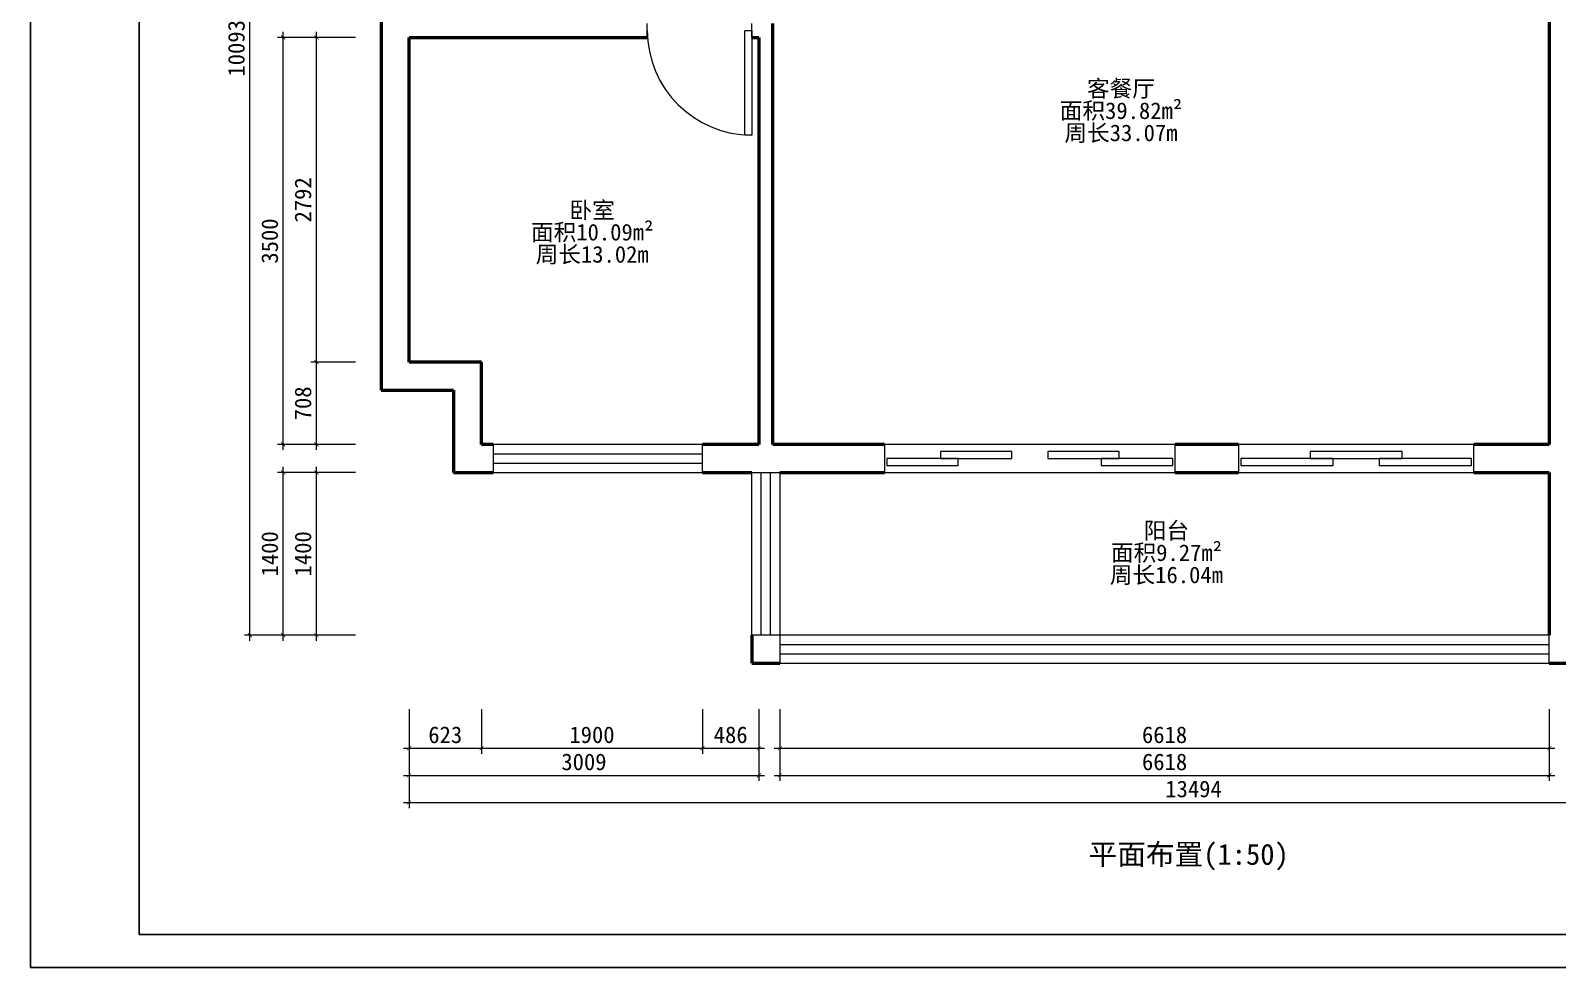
# Model space of a CAD drawing. Header units: millimetres. Extents: x 0 to 67000, y -21025 to -3421.
# Drawn here: x 23000 to 36133, y -21025 to -12968 of the extents above; entities that cross this region are included whole.
import ezdxf

# ---------------------------------------------------------------- set-up
doc = ezdxf.new("R2010")
doc.units = ezdxf.units.MM
doc.layers.get('0').update_dxf_attribs({"lineweight": 13})
for name, color, linetype in [('00图框', 7, 'Continuous'), ('SH-尺寸标注', 32, 'Continuous'), ('图框', 4, 'Continuous')]:
    doc.layers.add(name, color=color, linetype=linetype)
for name, color, linetype, lineweight in [('BS-非承重墙', 7, 'Continuous', 50), ('DS-门窗', 7, 'Continuous', 13), ('SH-文字标注', 2, 'Continuous', 13)]:
    doc.layers.add(name, color=color, linetype=linetype, lineweight=lineweight)
doc.styles.get("Standard").update_dxf_attribs({"font": 'SimSun.ttf'})
doc.styles.add('T_12_2_SimSun', font='', dxfattribs={"height": 225.638169})
doc.styles.add('T_20_SimSun', font='', dxfattribs={"height": 178.571429})
doc.styles.get('T_12_2_SimSun').set_extended_font_data('SimSun')
doc.styles.get('T_20_SimSun').set_extended_font_data('SimSun')
doc.dimstyles.new('D_20_2.35', dxfattribs={"dimtxt": 142.857143, "dimasz": 35.714286, "dimexe": 47.619048, "dimexo": 0, "dimgap": 0, "dimtad": 1, "dimdec": 0, "dimzin": 1, "dimdsep": 46, "dimtxsty": 'Standard', "dimblk": 'ARCHTICK', "dimcen": 0.09, "dimdle": 47.619048, "dimclrd": 252, "dimclre": 252, "dimclrt": 134, "dimadec": 0, "dimazin": 0, "dimtfac": 1, "dimtdec": 4, "dimtix": 1, "dimtmove": 2, "dimatfit": 3, "dimfxl": 335.714273, "dimfxlon": 1, "dimtolj": 1, "dimtzin": 0, "dimlwd": 9, "dimlwe": 9, "dimarcsym": 0})

# ---------------------------------------------------------------- blocks, each defined once
blk = doc.blocks.new('_Frame133990009')
at = {"layer": '00图框', "color": 7, "linetype": 'Continuous', "ltscale": 2, "flags": 128}
for points in [[(-41435, -1581), (565, -1581), (565, -31281), (-41435, -31281), (-41435, -1581)], [(-39567, -30715), (-1, -30715), (-1, -2147), (-39567, -2147), (-39567, -30715)]]:
    blk.add_lwpolyline(points, dxfattribs=at)
blk = doc.blocks.new('LEGEND_67648a39d927c7a930baef3c54e38a72_50dd9289d5ae45199d053af8cd38e6ff')
at = {"layer": 'DS-门窗', "color": 60, "linetype": 'Continuous', "ltscale": 2}
for p, q in [((0, 120), (0, 0)), ((900, 120), (900, 0))]:
    blk.add_line(p, q, dxfattribs=at)
at = {"layer": 'DS-门窗', "color": 60, "linetype": 'Continuous', "ltscale": 2, "flags": 128}
blk.add_lwpolyline([(0, 60), (0, 960), (60, 960), (60, 60), (0, 60)], dxfattribs=at)
at = {"layer": 'DS-门窗', "color": 60, "linetype": 'Continuous', "ltscale": 2}
blk.add_arc((0, 60), 900, 0, 90, dxfattribs=at)
blk = doc.blocks.new('DOOR_acc6905375ffd53cf1e31f5e83cf5ed8_0b95423158d84db897271b12eb6dca6c')
at = {"layer": 'DS-门窗', "color": 60, "linetype": 'Continuous', "ltscale": 2}
for p, q in [((-163.9998, -3357.9998), (-2663.9998, -3357.9998)), ((-2663.9998, -3357.9998), (-2663.9998, -3597.9998)), ((-163.9998, -3597.9998), (-163.9998, -3357.9998)), ((-2028.9998, -3477.9998), (-2643.9998, -3477.9998)), ((-2643.9998, -3477.9998), (-2643.9998, -3537.9998)), ((-2643.9998, -3537.9998), (-2028.9998, -3537.9998)), ((-1567.7498, -3417.9998), (-2182.7498, -3417.9998)), ((-2182.7498, -3417.9998), (-2182.7498, -3477.9998)), ((-2182.7498, -3477.9998), (-1567.7498, -3477.9998)), ((-2028.9998, -3537.9998), (-2028.9998, -3477.9998)), ((-1567.7498, -3477.9998), (-1567.7498, -3417.9998)), ((-645.2498, -3417.9998), (-1260.2498, -3417.9998)), ((-1260.2498, -3417.9998), (-1260.2498, -3477.9998)), ((-1260.2498, -3477.9998), (-645.2498, -3477.9998)), ((-183.9998, -3477.9998), (-798.9998, -3477.9998)), ((-798.9998, -3477.9998), (-798.9998, -3537.9998)), ((-798.9998, -3537.9998), (-183.9998, -3537.9998)), ((-645.2498, -3477.9998), (-645.2498, -3417.9998)), ((-183.9998, -3537.9998), (-183.9998, -3477.9998)), ((-2663.9998, -3597.9998), (-163.9998, -3597.9998))]:
    blk.add_line(p, q, dxfattribs=at)
blk = doc.blocks.new('DOOR_3d5513a56b217097f4e72e7e1c964057_0e7302f3b3de42dcbd4674c8a126d7b2')
at = {"layer": 'DS-门窗', "color": 60, "linetype": 'Continuous', "ltscale": 2}
for p, q in [((2404, -3358), (382, -3358)), ((382, -3358), (382, -3598)), ((2404, -3598), (2404, -3358)), ((1195, -3478), (402, -3478)), ((402, -3478), (402, -3538)), ((402, -3538), (1195, -3538)), ((1789, -3418), (997, -3418)), ((997, -3418), (997, -3478)), ((997, -3478), (1789, -3478)), ((1195, -3538), (1195, -3478)), ((2384, -3478), (1591, -3478)), ((1591, -3478), (1591, -3538)), ((1591, -3538), (2384, -3538)), ((1789, -3478), (1789, -3418)), ((2384, -3538), (2384, -3478)), ((382, -3598), (2404, -3598))]:
    blk.add_line(p, q, dxfattribs=at)
blk = doc.blocks.new('WINDOW_f73aaa421d81a0d24ced11b06a9f54ff_d18b65bd54624575a71e40cacd58e0c7')
at = {"layer": 'DS-门窗', "color": 60, "linetype": 'Continuous', "ltscale": 2}
for p, q in [((3054, -4998), (-3564, -4998)), ((-3564, -4998), (-3564, -5238)), ((-3564, -5078), (3054, -5078)), ((3054, -5238), (3054, -4998)), ((-3564, -5158), (3054, -5158)), ((-3564, -5238), (3054, -5238))]:
    blk.add_line(p, q, dxfattribs=at)
blk = doc.blocks.new('WINDOW_b9969480b67079be11589bbff2d2da8e_e0f840c4466b49bc990c8ccdc1e307e4')
at = {"layer": 'DS-门窗', "color": 60, "linetype": 'Continuous', "ltscale": 2}
for p, q in [((-4230, -3358), (-6030, -3358)), ((-6030, -3358), (-6030, -3598)), ((-4230, -3598), (-4230, -3358)), ((-6030, -3438), (-4230, -3438)), ((-6030, -3518), (-4230, -3518)), ((-6030, -3598), (-4230, -3598))]:
    blk.add_line(p, q, dxfattribs=at)
blk = doc.blocks.new('WINDOW_cacf92c015f3955073eea6c39584fa9b_b5f50a5ff9d647fda2256d60ba827a1b')
at = {"layer": 'DS-门窗', "color": 60, "linetype": 'Continuous', "ltscale": 2}
for p, q in [((-3804, -4998), (-3804, -3598)), ((-3804, -3598), (-3564, -3598)), ((-3724, -4998), (-3724, -3598)), ((-3644, -4998), (-3644, -3598)), ((-3564, -3598), (-3564, -4998)), ((-3564, -4998), (-3804, -4998))]:
    blk.add_line(p, q, dxfattribs=at)
blk = doc.blocks.new('_ArchTick')
at = {"color": 0, "linetype": 'ByBlock', "const_width": 0.15}
blk.add_lwpolyline([(-0.5, -0.5), (0.5, 0.5)], dxfattribs=at)
blk = doc.blocks.new('*D197')
at = {"layer": 'Defpoints', "color": 0}
for p in [(24887, -8075), (25222, -8075), (25222, -18168)]:
    blk.add_point(p, dxfattribs=at)
at = {"layer": 'SH-尺寸标注', "color": 252, "linetype": 'Continuous', "lineweight": 9}
for p, q in [((25222, -8075), (24839, -8075)), ((24887, -18215), (24887, -8027)), ((25222, -18168), (24839, -18168))]:
    blk.add_line(p, q, dxfattribs=at)
at = {"layer": 'SH-尺寸标注', "color": 252, "lineweight": 9, "xscale": 35.71428581050463, "yscale": 35.71428581050463, "zscale": 35.71428581050463}
for p, rotation in [((24887, -8075), 90), ((24887, -18168), 270)]:
    blk.add_blockref('_ArchTick', p, dxfattribs=dict(at, rotation=rotation))
at = {"layer": 'SH-尺寸标注', "color": 134, "insert": (24771, -13121), "char_height": 142.9, "attachment_point": 5, "rotation": 90}
blk.add_mtext('\\A1;10093', dxfattribs=at)
blk = doc.blocks.new('*D194')
at = {"layer": 'Defpoints', "color": 0}
for p in [(26256, -19270), (39750, -19270), (39750, -19606)]:
    blk.add_point(p, dxfattribs=at)
at = {"layer": 'SH-尺寸标注', "color": 252, "linetype": 'Continuous', "lineweight": 9}
for p, q in [((26256, -19270), (26256, -19654)), ((39750, -19270), (39750, -19654)), ((26208, -19606), (39798, -19606))]:
    blk.add_line(p, q, dxfattribs=at)
at = {"layer": 'SH-尺寸标注', "color": 252, "lineweight": 9, "xscale": 35.71428581050463, "yscale": 35.71428581050463, "zscale": 35.71428581050463, "rotation": 180}
blk.add_blockref('_ArchTick', (26256, -19606), dxfattribs=at)
at = {"layer": 'SH-尺寸标注', "color": 252, "lineweight": 9, "xscale": 35.71428581050463, "yscale": 35.71428581050463, "zscale": 35.71428581050463}
blk.add_blockref('_ArchTick', (39750, -19606), dxfattribs=at)
at = {"layer": 'SH-尺寸标注', "color": 134, "insert": (33003, -19491), "char_height": 142.9, "attachment_point": 5}
blk.add_mtext('\\A1;13494', dxfattribs=at)
blk = doc.blocks.new('*D193')
at = {"layer": 'Defpoints', "color": 0}
for p in [(25459, -16768), (25795, -16768), (25795, -18168)]:
    blk.add_point(p, dxfattribs=at)
at = {"layer": 'SH-尺寸标注', "color": 252, "linetype": 'Continuous', "lineweight": 9}
for p, q in [((25795, -16768), (25411, -16768)), ((25459, -18215), (25459, -16720)), ((25795, -18168), (25411, -18168))]:
    blk.add_line(p, q, dxfattribs=at)
at = {"layer": 'SH-尺寸标注', "color": 252, "lineweight": 9, "xscale": 35.71428581050463, "yscale": 35.71428581050463, "zscale": 35.71428581050463}
for p, rotation in [((25459, -16768), 90), ((25459, -18168), 270)]:
    blk.add_blockref('_ArchTick', p, dxfattribs=dict(at, rotation=rotation))
at = {"layer": 'SH-尺寸标注', "color": 134, "insert": (25344, -17468), "char_height": 142.9, "attachment_point": 5, "rotation": 90}
blk.add_mtext('\\A1;1400', dxfattribs=at)
blk = doc.blocks.new('*D192')
at = {"layer": 'Defpoints', "color": 0}
for p in [(25459, -15820), (25795, -15820), (25795, -16528)]:
    blk.add_point(p, dxfattribs=at)
at = {"layer": 'SH-尺寸标注', "color": 252, "linetype": 'Continuous', "lineweight": 9}
for p, q in [((25795, -15820), (25411, -15820)), ((25459, -16575), (25459, -15772)), ((25795, -16528), (25411, -16528))]:
    blk.add_line(p, q, dxfattribs=at)
at = {"layer": 'SH-尺寸标注', "color": 252, "lineweight": 9, "xscale": 35.71428581050463, "yscale": 35.71428581050463, "zscale": 35.71428581050463}
for p, rotation in [((25459, -15820), 90), ((25459, -16528), 270)]:
    blk.add_blockref('_ArchTick', p, dxfattribs=dict(at, rotation=rotation))
at = {"layer": 'SH-尺寸标注', "color": 134, "insert": (25344, -16174), "char_height": 142.9, "attachment_point": 5, "rotation": 90}
blk.add_mtext('\\A1;708', dxfattribs=at)
blk = doc.blocks.new('*D191')
at = {"layer": 'Defpoints', "color": 0}
for p in [(25459, -13028), (25795, -13028), (25795, -15820)]:
    blk.add_point(p, dxfattribs=at)
at = {"layer": 'SH-尺寸标注', "color": 252, "linetype": 'Continuous', "lineweight": 9}
for p, q in [((25459, -15867), (25459, -12980)), ((25795, -13028), (25411, -13028)), ((25795, -15820), (25411, -15820))]:
    blk.add_line(p, q, dxfattribs=at)
at = {"layer": 'SH-尺寸标注', "color": 252, "lineweight": 9, "xscale": 35.71428581050463, "yscale": 35.71428581050463, "zscale": 35.71428581050463}
for p, rotation in [((25459, -13028), 90), ((25459, -15820), 270)]:
    blk.add_blockref('_ArchTick', p, dxfattribs=dict(at, rotation=rotation))
at = {"layer": 'SH-尺寸标注', "color": 134, "insert": (25344, -14424), "char_height": 142.9, "attachment_point": 5, "rotation": 90}
blk.add_mtext('\\A1;2792', dxfattribs=at)
blk = doc.blocks.new('*D184')
at = {"layer": 'Defpoints', "color": 0}
for p in [(26256, -18804), (26879, -18804), (26879, -19140)]:
    blk.add_point(p, dxfattribs=at)
at = {"layer": 'SH-尺寸标注', "color": 252, "linetype": 'Continuous', "lineweight": 9}
for p, q in [((26256, -18804), (26256, -19188)), ((26879, -18804), (26879, -19188)), ((26208, -19140), (26927, -19140))]:
    blk.add_line(p, q, dxfattribs=at)
at = {"layer": 'SH-尺寸标注', "color": 252, "lineweight": 9, "xscale": 35.71428581050463, "yscale": 35.71428581050463, "zscale": 35.71428581050463, "rotation": 180}
blk.add_blockref('_ArchTick', (26256, -19140), dxfattribs=at)
at = {"layer": 'SH-尺寸标注', "color": 252, "lineweight": 9, "xscale": 35.71428581050463, "yscale": 35.71428581050463, "zscale": 35.71428581050463}
blk.add_blockref('_ArchTick', (26879, -19140), dxfattribs=at)
at = {"layer": 'SH-尺寸标注', "color": 134, "insert": (26567, -19025), "char_height": 142.9, "attachment_point": 5}
blk.add_mtext('\\A1;623', dxfattribs=at)
blk = doc.blocks.new('*D183')
at = {"layer": 'Defpoints', "color": 0}
for p in [(26879, -18804), (28779, -18804), (28779, -19140)]:
    blk.add_point(p, dxfattribs=at)
at = {"layer": 'SH-尺寸标注', "color": 252, "linetype": 'Continuous', "lineweight": 9}
for p, q in [((26879, -18804), (26879, -19188)), ((28779, -18804), (28779, -19188)), ((26831, -19140), (28827, -19140))]:
    blk.add_line(p, q, dxfattribs=at)
at = {"layer": 'SH-尺寸标注', "color": 252, "lineweight": 9, "xscale": 35.71428581050463, "yscale": 35.71428581050463, "zscale": 35.71428581050463, "rotation": 180}
blk.add_blockref('_ArchTick', (26879, -19140), dxfattribs=at)
at = {"layer": 'SH-尺寸标注', "color": 252, "lineweight": 9, "xscale": 35.71428581050463, "yscale": 35.71428581050463, "zscale": 35.71428581050463}
blk.add_blockref('_ArchTick', (28779, -19140), dxfattribs=at)
at = {"layer": 'SH-尺寸标注', "color": 134, "insert": (27829, -19025), "char_height": 142.9, "attachment_point": 5}
blk.add_mtext('\\A1;1900', dxfattribs=at)
blk = doc.blocks.new('*D182')
at = {"layer": 'Defpoints', "color": 0}
for p in [(28779, -18804), (29265, -18804), (29265, -19140)]:
    blk.add_point(p, dxfattribs=at)
at = {"layer": 'SH-尺寸标注', "color": 252, "linetype": 'Continuous', "lineweight": 9}
for p, q in [((28779, -18804), (28779, -19188)), ((29265, -18804), (29265, -19188)), ((28731, -19140), (29313, -19140))]:
    blk.add_line(p, q, dxfattribs=at)
at = {"layer": 'SH-尺寸标注', "color": 252, "lineweight": 9, "xscale": 35.71428581050463, "yscale": 35.71428581050463, "zscale": 35.71428581050463, "rotation": 180}
blk.add_blockref('_ArchTick', (28779, -19140), dxfattribs=at)
at = {"layer": 'SH-尺寸标注', "color": 252, "lineweight": 9, "xscale": 35.71428581050463, "yscale": 35.71428581050463, "zscale": 35.71428581050463}
blk.add_blockref('_ArchTick', (29265, -19140), dxfattribs=at)
at = {"layer": 'SH-尺寸标注', "color": 134, "insert": (29022, -19025), "char_height": 142.9, "attachment_point": 5}
blk.add_mtext('\\A1;486', dxfattribs=at)
blk = doc.blocks.new('*D181')
at = {"layer": 'Defpoints', "color": 0}
for p in [(29445, -18804), (36063, -18804), (36063, -19140)]:
    blk.add_point(p, dxfattribs=at)
at = {"layer": 'SH-尺寸标注', "color": 252, "linetype": 'Continuous', "lineweight": 9}
for p, q in [((29445, -18804), (29445, -19188)), ((36063, -18804), (36063, -19188)), ((29397, -19140), (36111, -19140))]:
    blk.add_line(p, q, dxfattribs=at)
at = {"layer": 'SH-尺寸标注', "color": 252, "lineweight": 9, "xscale": 35.71428581050463, "yscale": 35.71428581050463, "zscale": 35.71428581050463, "rotation": 180}
blk.add_blockref('_ArchTick', (29445, -19140), dxfattribs=at)
at = {"layer": 'SH-尺寸标注', "color": 252, "lineweight": 9, "xscale": 35.71428581050463, "yscale": 35.71428581050463, "zscale": 35.71428581050463}
blk.add_blockref('_ArchTick', (36063, -19140), dxfattribs=at)
at = {"layer": 'SH-尺寸标注', "color": 134, "insert": (32754, -19025), "char_height": 142.9, "attachment_point": 5}
blk.add_mtext('\\A1;6618', dxfattribs=at)
blk = doc.blocks.new('*D158')
at = {"layer": 'Defpoints', "color": 0}
for p in [(25173, -16768), (25509, -16768), (25509, -18168)]:
    blk.add_point(p, dxfattribs=at)
at = {"layer": 'SH-尺寸标注', "color": 252, "linetype": 'Continuous', "lineweight": 9}
for p, q in [((25509, -16768), (25125, -16768)), ((25173, -18215), (25173, -16720)), ((25509, -18168), (25125, -18168))]:
    blk.add_line(p, q, dxfattribs=at)
at = {"layer": 'SH-尺寸标注', "color": 252, "lineweight": 9, "xscale": 35.71428581050463, "yscale": 35.71428581050463, "zscale": 35.71428581050463}
for p, rotation in [((25173, -16768), 90), ((25173, -18168), 270)]:
    blk.add_blockref('_ArchTick', p, dxfattribs=dict(at, rotation=rotation))
at = {"layer": 'SH-尺寸标注', "color": 134, "insert": (25058, -17468), "char_height": 142.9, "attachment_point": 5, "rotation": 90}
blk.add_mtext('\\A1;1400', dxfattribs=at)
blk = doc.blocks.new('*D61')
at = {"layer": 'Defpoints', "color": 0}
for p in [(25173, -13028), (25509, -13028), (25509, -16528)]:
    blk.add_point(p, dxfattribs=at)
at = {"layer": 'SH-尺寸标注', "color": 252, "linetype": 'Continuous', "lineweight": 9}
for p, q in [((25173, -16575), (25173, -12980)), ((25509, -13028), (25125, -13028)), ((25509, -16528), (25125, -16528))]:
    blk.add_line(p, q, dxfattribs=at)
at = {"layer": 'SH-尺寸标注', "color": 252, "lineweight": 9, "xscale": 35.71428581050463, "yscale": 35.71428581050463, "zscale": 35.71428581050463}
for p, rotation in [((25173, -13028), 90), ((25173, -16528), 270)]:
    blk.add_blockref('_ArchTick', p, dxfattribs=dict(at, rotation=rotation))
at = {"layer": 'SH-尺寸标注', "color": 134, "insert": (25058, -14778), "char_height": 142.9, "attachment_point": 5, "rotation": 90}
blk.add_mtext('\\A1;3500', dxfattribs=at)
blk = doc.blocks.new('*D47')
at = {"layer": 'Defpoints', "color": 0}
for p in [(26256, -19037), (29265, -19037), (29265, -19373)]:
    blk.add_point(p, dxfattribs=at)
at = {"layer": 'SH-尺寸标注', "color": 252, "linetype": 'Continuous', "lineweight": 9}
for p, q in [((26256, -19037), (26256, -19421)), ((29265, -19037), (29265, -19421)), ((26208, -19373), (29313, -19373))]:
    blk.add_line(p, q, dxfattribs=at)
at = {"layer": 'SH-尺寸标注', "color": 252, "lineweight": 9, "xscale": 35.71428581050463, "yscale": 35.71428581050463, "zscale": 35.71428581050463, "rotation": 180}
blk.add_blockref('_ArchTick', (26256, -19373), dxfattribs=at)
at = {"layer": 'SH-尺寸标注', "color": 252, "lineweight": 9, "xscale": 35.71428581050463, "yscale": 35.71428581050463, "zscale": 35.71428581050463}
blk.add_blockref('_ArchTick', (29265, -19373), dxfattribs=at)
at = {"layer": 'SH-尺寸标注', "color": 134, "insert": (27760, -19258), "char_height": 142.9, "attachment_point": 5}
blk.add_mtext('\\A1;3009', dxfattribs=at)
blk = doc.blocks.new('*D46')
at = {"layer": 'Defpoints', "color": 0}
for p in [(29445, -19037), (36063, -19037), (36063, -19373)]:
    blk.add_point(p, dxfattribs=at)
at = {"layer": 'SH-尺寸标注', "color": 252, "linetype": 'Continuous', "lineweight": 9}
for p, q in [((29445, -19037), (29445, -19421)), ((36063, -19037), (36063, -19421)), ((29397, -19373), (36111, -19373))]:
    blk.add_line(p, q, dxfattribs=at)
at = {"layer": 'SH-尺寸标注', "color": 252, "lineweight": 9, "xscale": 35.71428581050463, "yscale": 35.71428581050463, "zscale": 35.71428581050463, "rotation": 180}
blk.add_blockref('_ArchTick', (29445, -19373), dxfattribs=at)
at = {"layer": 'SH-尺寸标注', "color": 252, "lineweight": 9, "xscale": 35.71428581050463, "yscale": 35.71428581050463, "zscale": 35.71428581050463}
blk.add_blockref('_ArchTick', (36063, -19373), dxfattribs=at)
at = {"layer": 'SH-尺寸标注', "color": 134, "insert": (32754, -19258), "char_height": 142.9, "attachment_point": 5}
blk.add_mtext('\\A1;6618', dxfattribs=at)

msp = doc.modelspace()

# ---------------------------------------------------------------- linework, layer by layer
at = {"layer": 'BS-非承重墙', "color": 7, "linetype": 'Continuous', "ltscale": 2}
for p, q in [((36063, -12485.9), (36063, -16527.9)), ((26015.7, -12787.9), (26015.7, -16059.9)), ((29385, -13027.9), (29385, -12907.9)), ((26255.7, -13027.9), (26879, -13027.9)), ((26255.7, -15819.9), (26255.7, -13027.9)), ((26879, -13027.9), (28305, -13027.9)), ((29205, -13027.9), (29265, -13027.9)), ((29265, -13027.9), (29265, -16527.9)), ((29385, -16527.9), (29385, -13027.9)), ((26879, -15819.9), (26255.7, -15819.9)), ((26879, -16059.9), (26879, -15819.9)), ((26015.7, -16059.9), (26255.7, -16059.9)), ((26255.7, -16059.9), (26639, -16059.9)), ((26639, -16059.9), (26639, -16527.9)), ((26879, -16527.9), (26879, -16059.9)), ((26639, -16527.9), (26639, -16767.9)), ((26979, -16527.9), (26879, -16527.9)), ((29265, -16527.9), (28779, -16527.9)), ((30345, -16527.9), (29385, -16527.9)), ((33391.2, -16527.9), (32845, -16527.9)), ((36063, -16527.9), (35413, -16527.9)), ((26639, -16767.9), (26979, -16767.9)), ((28779, -16767.9), (29205, -16767.9)), ((29445, -16767.9), (30345, -16767.9)), ((32845, -16767.9), (33391.2, -16767.9)), ((35413, -16767.9), (36063, -16767.9)), ((36063, -16767.9), (36063, -18167.9)), ((29205, -18167.9), (29205, -18407.9)), ((29205, -18407.9), (29445, -18407.9)), ((36063, -18407.9), (36303, -18407.9))]:
    msp.add_line(p, q, dxfattribs=at)

# ---------------------------------------------------------------- block references
at = {"layer": 'DS-门窗', "color": 7, "rotation": 180}
msp.add_blockref('LEGEND_67648a39d927c7a930baef3c54e38a72_50dd9289d5ae45199d053af8cd38e6ff', (29205, -12907.9), dxfattribs=at)
at = {"layer": 'DS-门窗', "color": 7}
for name in ['WINDOW_b9969480b67079be11589bbff2d2da8e_e0f840c4466b49bc990c8ccdc1e307e4', 'DOOR_acc6905375ffd53cf1e31f5e83cf5ed8_0b95423158d84db897271b12eb6dca6c', 'DOOR_3d5513a56b217097f4e72e7e1c964057_0e7302f3b3de42dcbd4674c8a126d7b2', 'WINDOW_cacf92c015f3955073eea6c39584fa9b_b5f50a5ff9d647fda2256d60ba827a1b', 'WINDOW_f73aaa421d81a0d24ced11b06a9f54ff_d18b65bd54624575a71e40cacd58e0c7']:
    msp.add_blockref(name, (33009, -13169.9), dxfattribs=at)
at = {"layer": '图框', "color": 7, "xscale": 0.5, "yscale": 0.5}
msp.add_blockref('_Frame133990009', (43717.5, -5384.5), dxfattribs=at)

# ---------------------------------------------------------------- texts
at = {"layer": 'SH-文字标注', "color": 134, "char_height": 142.857, "attachment_point": 5, "line_spacing_factor": 0.8, "style": 'T_20_SimSun'}
for s, insert in [('客餐厅^J面积39.82m²^J周长33.07m', (32379, -13665.4)), ('卧室^J面积10.09m²^J周长13.02m', (27830.7, -14710.2)), ('阳台^J面积9.27m²^J周长16.04m', (32770, -17466.6))]:
    msp.add_mtext(s, dxfattribs=dict(at, insert=insert))
at = {"layer": 'SH-文字标注', "color": 7, "insert": (32961.9, -20076.1), "char_height": 180.51, "attachment_point": 5, "line_spacing_factor": 0.8, "style": 'T_12_2_SimSun'}
msp.add_mtext('平面布置(1:50)', dxfattribs=at)

# ---------------------------------------------------------------- dimensions: what is measured, and where the dimension line sits
at = {"layer": 'SH-尺寸标注', "color": 252, "linetype": 'Continuous'}
for base, p1, p2, angle, picture, middle, dimtype in [((24886.5, -8074.9), (25222.2, -18167.9), (25222.2, -8074.9), 90, '*D197', (24771.3, -13121.4), 160), ((25172.8, -13027.9), (25508.5, -16527.9), (25508.5, -13027.9), 90, '*D61', (25057.5, -14777.9), 160), ((25459.1, -13027.9), (25794.8, -15819.9), (25794.8, -13027.9), 90, '*D191', (25343.8, -14423.9), 161), ((25459.1, -15819.9), (25794.8, -16527.9), (25794.8, -15819.9), 90, '*D192', (25343.8, -16173.9), 160), ((25172.8, -16767.9), (25508.5, -18167.9), (25508.5, -16767.9), 90, '*D158', (25057.5, -17467.9), 160), ((25459.1, -16767.9), (25794.8, -18167.9), (25794.8, -16767.9), 90, '*D193', (25343.8, -17467.9), 160), ((28779, -19140.1), (26879, -18804.4), (28779, -18804.4), 0, '*D183', (27829, -19024.9), 161), ((29265, -19140.1), (28779, -18804.4), (29265, -18804.4), 0, '*D182', (29022, -19024.9), 161)]:
    dim = msp.add_linear_dim(base=base, p1=p1, p2=p2, angle=angle, dimstyle='D_20_2.35', override={"dimscale": 1, "dimclrt": 134}, dxfattribs=at)
    dim.commit()
    dim.dimension.update_dxf_attribs({"geometry": picture, "text_midpoint": middle, "dimtype": dimtype})
for base, p1, p2, picture, middle in [((26879, -19140.1), (26255.7, -18804.4), (26879, -18804.4), '*D184', (26567.4, -19024.9)), ((36063, -19140.1), (29445, -18804.4), (36063, -18804.4), '*D181', (32754, -19024.9)), ((29265, -19373.1), (26255.7, -19037.4), (29265, -19037.4), '*D47', (27760.4, -19257.9)), ((36063, -19373.1), (29445, -19037.4), (36063, -19037.4), '*D46', (32754, -19257.9)), ((39750, -19606.1), (26255.7, -19270.4), (39750, -19270.4), '*D194', (33002.9, -19490.9))]:
    dim = msp.add_linear_dim(base=base, p1=p1, p2=p2, dimstyle='D_20_2.35', override={"dimscale": 1, "dimclrt": 134}, dxfattribs=at)
    dim.commit()
    dim.dimension.update_dxf_attribs({"geometry": picture, "text_midpoint": middle, "dimtype": 160})

doc.saveas('drawing.dxf')
